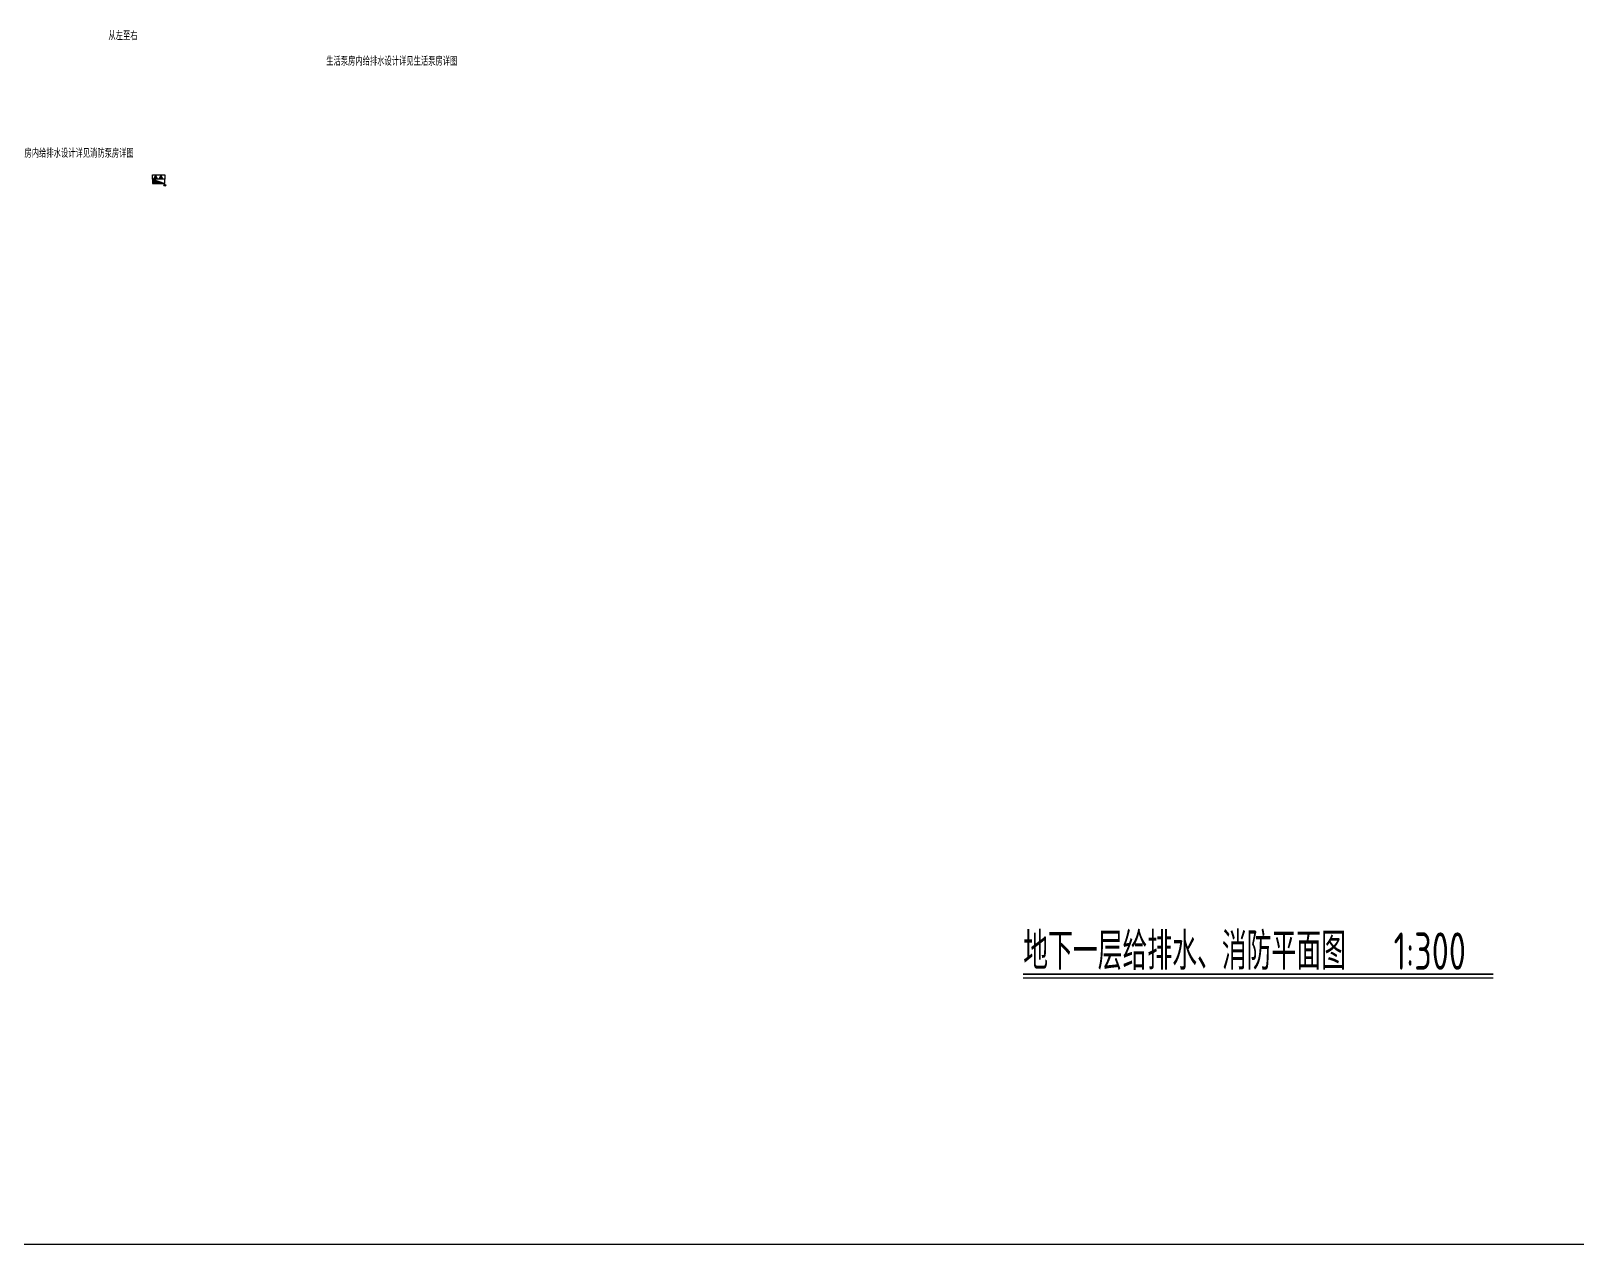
# Model space of a CAD drawing. Extents: x 2846332837 to 2848710837, y 2099491259 to 2101191259.
# Drawn here: x 2847389167 to 2847476124, y 2099999451 to 2100067667 of the extents above; entities that cross this region are included whole.
import ezdxf
from ezdxf.enums import TextEntityAlignment as Align

# ---------------------------------------------------------------- set-up
doc = ezdxf.new("R2010")
doc.units = 0
doc.header["$LTSCALE"] = 500
doc.header["$MEASUREMENT"] = 0
doc.linetypes.add('CONTINOUS', pattern=[0])
doc.layers.get('0').update_dxf_attribs({"color": 9, "linetype": 'CONTINUOUS'})
for name, color, linetype in [('C-SHET-LOGK', 9, 'CONTINUOUS'), ('C-SHET-SHET', 144, 'CONTINUOUS'), ('W-FRPT-HYDT', 140, 'CONTINUOUS'), ('W-FRPT-HYDT-EQPM', 60, 'CONTINUOUS'), ('W-NOTE-NAME', 40, 'CONTINUOUS'), ('W-RAIN-NOTE', 60, 'CONTINUOUS'), ('W-WSUP-DIMS', 41, 'CONTINUOUS')]:
    doc.layers.add(name, color=color, linetype=linetype)
doc.styles.get("Standard").update_dxf_attribs({"font": 'Tssdeng.shx', "width": 0.7, "bigfont": 'Tssdchn.shx'})
doc.styles.add('TH-STYLE3', font='tssdeng.shx', dxfattribs={"width": 0.7, "bigfont": 'tssdchn.shx'})

# ---------------------------------------------------------------- blocks, each defined once
blk = doc.blocks.new('室内消火栓平面1')
blk.add_hatch(color=256).paths.add_polyline_path([(0, 240), (700, 0), (0, 0)])
for p, q in [((0, 240), (0, 0)), ((700, 240), (0, 240)), ((0, 240), (700, 0)), ((0, 0), (700, 0)), ((700, 0), (700, 240))]:
    blk.add_line(p, q)
blk = doc.blocks.new('y6y5')
at = {"layer": 'W-FRPT-HYDT', "linetype": 'CONTINOUS'}
h = blk.add_hatch(dxfattribs=at)
h.set_pattern_fill('ANSI31', color=256, scale=150, angle=89.68542, style=0)
h.set_pattern_definition([(224.6854154676, (-6344295281.336, -1561614377.398), (-13.185257763027, 13.330846849414), [])])
h.paths.add_polyline_path([(82037, 131854), (82111, 131854), (82111, 131922), (82037, 131922)])
h = blk.add_hatch(dxfattribs=at)
h.set_pattern_fill('ANSI31', color=256, scale=150, angle=89.68542, style=0)
h.set_pattern_definition([(134.6854154676, (-6344299508.704, -1562384306.763), (-13.330846849414, -13.185257763027), [])])
h.paths.add_polyline_path([(82411, 131854), (82337, 131854), (82337, 131922), (82411, 131922)])
for p, q in [((82074, 132003), (81974, 131830)), ((82174, 131830), (81974, 131830)), ((82074, 132003), (82174, 131830)), ((82374, 132003), (82274, 131830)), ((82274, 131830), (82474, 131830)), ((82374, 132003), (82474, 131830))]:
    blk.add_line(p, q, dxfattribs=at)
for points in [[(82549, 131796), (82549, 132036), (81849, 132036), (81849, 131796)], [(82037, 131854), (82111, 131854), (82111, 131922), (82037, 131922)], [(82411, 131854), (82337, 131854), (82337, 131922), (82411, 131922)]]:
    blk.add_lwpolyline(points, close=True, dxfattribs=at)
blk = doc.blocks.new('SH_THAPE_A0L')
blk.add_lwpolyline([(0, 0), (1189, 0), (1189, 841), (0, 841)], close=True)
at = {"const_width": 1.4}
blk.add_lwpolyline([(25, 831), (25, 10), (1179, 10), (1179, 831)], close=True, dxfattribs=at)
at = {"layer": 'C-SHET-LOGK'}
blk.add_attdef('作废标记', text='', height=600, dxfattribs=at).set_placement((589.5, 467), align=Align.MIDDLE_CENTER)

msp = doc.modelspace()

# ---------------------------------------------------------------- linework, layer by layer
at = {"layer": 'W-FRPT-HYDT-EQPM'}
msp.add_circle((2847396698.441106, 2100058986.758113), 50, dxfattribs=at)
at = {"layer": 'W-NOTE-NAME'}
msp.add_line((2847444963.196309, 2100014417.095539), (2847471407.352431, 2100014417.095536), dxfattribs=at)
at = {"layer": 'W-NOTE-NAME', "const_width": 105}
msp.add_lwpolyline([(2847444963.19631, 2100014627.095539), (2847471407.352431, 2100014627.095536)], dxfattribs=at)

# ---------------------------------------------------------------- block references
at = {"layer": 'C-SHET-SHET', "xscale": 299.9999999999999, "yscale": 299.9999999999999, "zscale": 299.9999999999999, "rotation": 359.9999999944683}
msp.add_blockref('SH_THAPE_A0L', (2847307969.664931, 2099999450.755232), dxfattribs=at)
at = {"layer": 'W-FRPT-HYDT', "rotation": 359.9999976796964}
msp.add_blockref('室内消火栓平面1', (2847395998.441112, 2100059086.75814), dxfattribs=at)
at = {"layer": 'W-RAIN-NOTE', "xscale": -1, "rotation": 359.9999976122584}
msp.add_blockref('y6y5', (2847478547.040627, 2099927531.124726), dxfattribs=at)

# ---------------------------------------------------------------- texts
at = {"layer": 'W-NOTE-NAME', "style": 'TH-STYLE3', "width": 0.7}
msp.add_text('地下一层给排水、消防平面图   1:300', height=2100, rotation=0.0000031202, dxfattribs=at).set_placement((2847444974.577367, 2100014874.664379))
at = {"layer": 'W-WSUP-DIMS', "style": 'TH-STYLE3', "width": 0.7}
for s, p in [('从左至右', (2847393526.481771, 2100067153.25592)), ('生活泵房内给排水设计详见生活泵房详图', (2847405776.141345, 2100065720.062126)), ('酒店消防泵房内给排水设计详见消防泵房详图', (2847386758.734155, 2100060544.772944))]:
    msp.add_text(s, height=450, rotation=0.0000031202, dxfattribs=at).set_placement(p)

doc.saveas('drawing.dxf')
